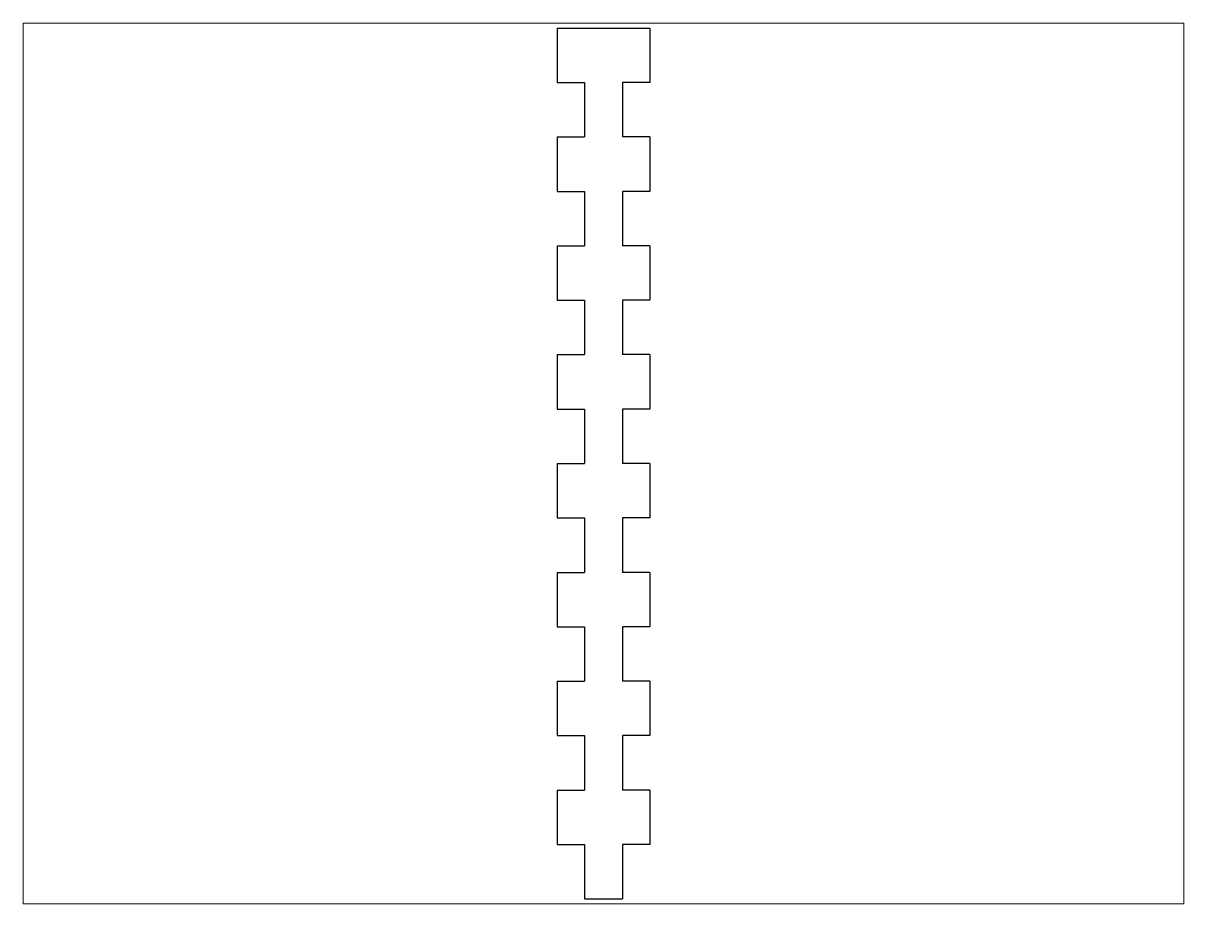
# Paper-space layout 'Layout1' of a CAD drawing. Header units: millimetres. Extents: x 26 to 231, y 20 to 176.
# The model-space entities are those that its viewports show. They can reach past a viewport. Long polylines and large blocks are cut down to what shows.
import ezdxf

# ---------------------------------------------------------------- set-up
doc = ezdxf.new("R2010")
doc.units = ezdxf.units.MM
doc.layers.add('Tallar', color=1, linetype='Continuous', lineweight=5)

msp = doc.modelspace()

# ---------------------------------------------------------------- linework, layer by layer
at = {"layer": 'Tallar', "linetype": 'Continuous', "lineweight": 25}
for p, q in [((23.61, 177.79), (40.61, 177.79)), ((23.61, 177.79), (23.61, 167.79)), ((40.61, 177.79), (40.61, 167.79)), ((23.61, 167.79), (28.61, 167.79)), ((28.61, 167.79), (28.61, 157.79)), ((35.61, 167.79), (35.61, 157.79)), ((40.61, 167.79), (35.61, 167.79)), ((23.61, 157.79), (28.61, 157.79)), ((23.61, 157.79), (23.61, 147.79)), ((40.61, 157.79), (35.61, 157.79)), ((40.61, 157.79), (40.61, 147.79)), ((23.61, 147.79), (28.61, 147.79)), ((28.61, 147.79), (28.61, 137.79)), ((35.61, 147.79), (35.61, 137.79)), ((40.61, 147.79), (35.61, 147.79)), ((23.61, 137.79), (28.61, 137.79)), ((23.61, 137.79), (23.61, 127.79)), ((40.61, 137.79), (35.61, 137.79)), ((40.61, 137.79), (40.61, 127.79)), ((23.61, 127.79), (28.61, 127.79)), ((28.61, 127.79), (28.61, 117.79)), ((35.61, 127.79), (35.61, 117.79)), ((40.61, 127.79), (35.61, 127.79)), ((23.61, 117.79), (28.61, 117.79)), ((23.61, 117.79), (23.61, 107.79)), ((40.61, 117.79), (35.61, 117.79)), ((40.61, 117.79), (40.61, 107.79)), ((23.61, 107.79), (28.61, 107.79)), ((28.61, 107.79), (28.61, 97.79)), ((35.61, 107.79), (35.61, 97.79)), ((40.61, 107.79), (35.61, 107.79)), ((23.61, 97.79), (28.61, 97.79)), ((23.61, 97.79), (23.61, 87.79)), ((40.61, 97.79), (35.61, 97.79)), ((40.61, 97.79), (40.61, 87.79)), ((23.61, 87.79), (28.61, 87.79)), ((28.61, 87.79), (28.61, 77.79)), ((35.61, 87.79), (35.61, 77.79)), ((40.61, 87.79), (35.61, 87.79)), ((23.61, 77.79), (28.61, 77.79)), ((23.61, 77.79), (23.61, 67.79)), ((40.61, 77.79), (35.61, 77.79)), ((40.61, 77.79), (40.61, 67.79)), ((23.61, 67.79), (28.61, 67.79)), ((28.61, 67.79), (28.61, 57.79)), ((35.61, 67.79), (35.61, 57.79)), ((40.61, 67.79), (35.61, 67.79)), ((23.61, 57.79), (28.61, 57.79)), ((23.61, 57.79), (23.61, 47.79)), ((40.61, 57.79), (35.61, 57.79)), ((40.61, 57.79), (40.61, 47.79)), ((23.61, 47.79), (28.61, 47.79)), ((28.61, 47.79), (28.61, 37.79)), ((35.61, 47.79), (35.61, 37.79)), ((40.61, 47.79), (35.61, 47.79)), ((23.61, 37.79), (28.61, 37.79)), ((23.61, 37.79), (23.61, 27.79)), ((40.61, 37.79), (35.61, 37.79)), ((40.61, 37.79), (40.61, 27.79)), ((23.61, 27.79), (28.61, 27.79)), ((28.61, 27.79), (28.61, 17.79)), ((35.61, 27.79), (35.61, 17.79)), ((40.61, 27.79), (35.61, 27.79)), ((28.61, 17.79), (35.61, 17.79))]:
    msp.add_line(p, q, dxfattribs=at)

psp = doc.layouts.get("Layout1")

# ---------------------------------------------------------------- viewports
at = {"layer": '0'}
psp.add_viewport(center=(128.5, 97.5), size=(205.6, 156), view_center_point=(32.11, 97.79), view_height=161.8147, dxfattribs=at)

doc.saveas('drawing.dxf')
